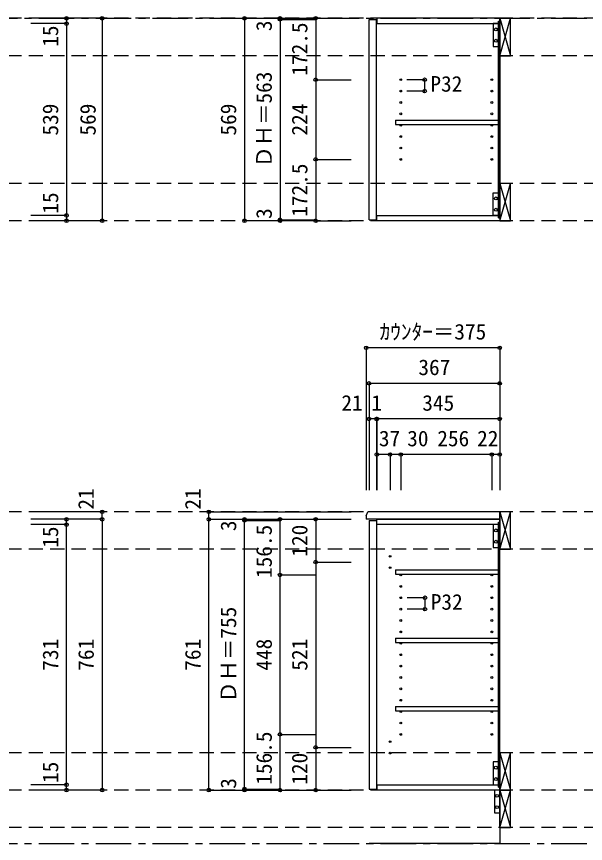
# Model space of a CAD drawing. Units: millimetres at full size, sheet at 1:20. Extents: x -3893 to 3907, y -2871 to 2783.
# Drawn here: x 710 to 2308, y -1607 to 717 of the extents above; entities that cross this region are included whole.
import ezdxf
from ezdxf.enums import TextEntityAlignment as Align

# ---------------------------------------------------------------- set-up
doc = ezdxf.new("R2010")
doc.units = ezdxf.units.MM
doc.header["$LTSCALE"] = 20
doc.header["$PDMODE"] = 32
doc.header["$PDSIZE"] = 10
doc.linetypes.add('CHAIN1', pattern=[8, 5, -1, 1, -1])
doc.linetypes.add('DASHED2', pattern=[3, 2, -1])
for name, color, linetype in [('0-1_本体', 2, 'Continuous'), ('0-2_扉', 2, 'Continuous'), ('0-3_扉仕上', 7, 'CHAIN1'), ('0-4_棚', 3, 'Continuous'), ('0-5_ダボ', 7, 'Continuous'), ('0-6_桟木', 3, 'Continuous'), ('0-A_文字', 7, 'Continuous'), ('0-B_寸法', 7, 'Continuous')]:
    doc.layers.add(name, color=color, linetype=linetype)
doc.styles.add('ＭＳ ゴシック', font='')
doc.styles.get('ＭＳ ゴシック').set_extended_font_data('MS Gothic')

msp = doc.modelspace()

# ---------------------------------------------------------------- linework, layer by layer
at = {"layer": '0-1_本体'}
for p, q in [((1722.52, 697.33), (2064.52, 697.33)), ((2064.52, 704.33), (2067.52, 704.33)), ((2064.52, 151.33), (2064.52, 704.33)), ((2066.02, 151.33), (2066.02, 704.33)), ((2067.52, 704.33), (2067.52, 712.33)), ((2067.52, 701.83), (2067.52, 709.83)), ((2064.52, 151.33), (2067.52, 151.33)), ((2067.52, 154.33), (2067.52, 146.33)), ((1722.52, -695.67), (2067.52, -695.67)), ((2064.52, -1448.67), (2064.52, -703.67)), ((2064.52, -703.67), (2067.52, -703.67)), ((2066.02, -1448.67), (2066.02, -703.67)), ((1722.52, -1441.67), (1722.52, -1456.67)), ((1722.52, -1441.67), (2064.52, -1441.67)), ((2067.52, -1456.67), (1722.52, -1456.67)), ((2064.52, -1448.67), (2067.52, -1448.67)), ((2067.52, -1553.67), (2067.52, -1561.67))]:
    msp.add_line(p, q, dxfattribs=at)
at = {"layer": '0-1_本体', "color": 7}
for p, q in [((2067.52, 707.33), (2067.52, 143.33)), ((2067.52, -1456.67), (2067.52, -695.67))]:
    msp.add_line(p, q, dxfattribs=at)
at = {"layer": '0-1_本体'}
for points in [[(2067.52, 712.33), (1722.52, 712.33), (1722.52, 697.33)], [(2067.52, 143.33), (1722.52, 143.33), (1722.52, 158.33), (2064.52, 158.33)], [(2064.52, -710.67), (1722.52, -710.67), (1722.52, -695.67)]]:
    msp.add_lwpolyline(points, dxfattribs=at)
at = {"layer": '0-2_扉'}
for p, q in [((1700.52, 709.33), (1721.52, 709.33)), ((1700.52, 146.33), (1700.52, 709.33)), ((1721.52, 146.33), (1721.52, 709.33)), ((1700.52, 146.33), (1721.52, 146.33)), ((1700.52, -698.67), (1700.52, -1453.67)), ((1700.52, -698.67), (1721.52, -698.67)), ((1721.52, -698.67), (1721.52, -1453.67)), ((1700.52, -1453.67), (1721.52, -1453.67))]:
    msp.add_line(p, q, dxfattribs=at)
at = {"layer": '0-3_扉仕上', "linetype": 'Continuous'}
for p, q in [((2067.52, -1456.67), (2067.52, -1606.67)), ((2067.52, -1606.67), (1700.52, -1606.67))]:
    msp.add_line(p, q, dxfattribs=at)
at = {"layer": '0-4_棚', "color": 2}
for p, q in [((1774.52, 426.33), (1774.52, 414.33)), ((1774.52, 426.33), (2064.52, 426.33)), ((1774.52, 414.33), (2064.52, 414.33)), ((1774.52, -837.69), (2064.52, -837.69)), ((2064.52, -837.69), (2064.52, -849.69)), ((1774.52, -1029.69), (2064.52, -1029.69)), ((2064.52, -1029.69), (2064.52, -1041.69)), ((1774.52, -1221.69), (1774.52, -1233.69)), ((1774.52, -1221.69), (2064.52, -1221.69)), ((2064.52, -1221.69), (2064.52, -1233.69)), ((1774.52, -1233.69), (2064.52, -1233.69))]:
    msp.add_line(p, q, dxfattribs=at)
at = {"layer": '0-4_棚', "color": 7}
for p, q in [((1692.52, -685.67), (1696.72, -674.67)), ((1692.52, -685.67), (1692.52, -695.67)), ((2067.52, -695.67), (1692.52, -695.67)), ((2067.52, -674.67), (1696.72, -674.67)), ((2067.52, -706.67), (2067.52, -674.67))]:
    msp.add_line(p, q, dxfattribs=at)
at = {"layer": '0-4_棚', "color": 2}
for points in [[(1774.52, -837.69), (1774.52, -849.69), (2064.52, -849.69)], [(1774.52, -1029.69), (1774.52, -1041.69), (2064.52, -1041.69)]]:
    msp.add_lwpolyline(points, dxfattribs=at)
at = {"layer": '0-5_ダボ'}
for centre in [(1789.52, 539.83), (2045.52, 539.83), (1789.52, 507.83), (2045.52, 507.83), (1789.52, 475.83), (2045.52, 475.83), (1789.52, 443.83), (2045.52, 443.83), (1789.52, 411.83), (2045.52, 411.83), (1789.52, 379.83), (2045.52, 379.83), (1789.52, 347.83), (2045.52, 347.83), (1789.52, 315.83), (2045.52, 315.83), (1759.52, -799.67), (1759.52, -831.67), (1789.52, -852.19), (2045.52, -852.19), (1789.52, -884.19), (2045.52, -884.19), (1789.52, -916.19), (2045.52, -916.19), (1789.52, -948.19), (2045.52, -948.19), (1789.52, -980.19), (2045.52, -980.19), (1789.52, -1012.19), (2045.52, -1012.19), (1789.52, -1044.19), (2045.52, -1044.19), (1789.52, -1076.19), (2045.52, -1076.19), (1789.52, -1108.19), (2045.52, -1108.19), (1789.52, -1140.19), (2045.52, -1140.19), (1789.52, -1172.19), (2045.52, -1172.19), (1789.52, -1204.19), (2045.52, -1204.19), (1789.52, -1236.19), (2045.52, -1236.19), (1789.52, -1268.19), (2045.52, -1268.19), (1789.52, -1300.19), (2045.52, -1300.19), (1759.52, -1320.67), (1759.52, -1352.67)]:
    msp.add_circle(centre, 2.5, dxfattribs=at)
at = {"layer": '0-6_桟木'}
for p, q in [((2064.52, 633.33), (2064.52, 697.33)), ((2067.52, 712.33), (2067.52, 607.33)), ((2097.52, 712.33), (2067.52, 712.33)), ((2097.52, 607.33), (2097.52, 712.33)), ((2067.52, 607.33), (2097.52, 607.33)), ((2067.52, 248.33), (2067.52, 143.33)), ((2097.52, 248.33), (2067.52, 248.33)), ((2097.52, 143.33), (2097.52, 248.33)), ((2064.52, 222.33), (2064.52, 158.33)), ((2067.52, 143.33), (2097.52, 143.33)), ((2067.52, -674.67), (2067.52, -779.67)), ((2097.52, -674.67), (2067.52, -674.67)), ((2067.52, -1351.67), (2067.52, -1456.67)), ((2097.52, -1351.67), (2067.52, -1351.67)), ((2067.52, -1456.67), (2052.52, -1456.67)), ((2067.52, -1561.67), (2067.52, -1456.67))]:
    msp.add_line(p, q, dxfattribs=at)
at = {"layer": '0-6_桟木', "color": 7}
for p, q in [((2067.52, 607.33), (2097.52, 712.33)), ((2067.52, 712.33), (2097.52, 607.33)), ((2067.52, 712.33), (2097.52, 607.33)), ((2067.52, 607.33), (2097.52, 712.33)), ((2067.52, 143.33), (2097.52, 248.33)), ((2067.52, 248.33), (2097.52, 143.33)), ((2067.52, 248.33), (2097.52, 143.33)), ((2067.52, 143.33), (2097.52, 248.33)), ((2067.52, -779.67), (2097.52, -674.67)), ((2067.52, -674.67), (2097.52, -779.67)), ((2067.52, -1456.67), (2097.52, -1351.67)), ((2067.52, -1351.67), (2097.52, -1456.67)), ((2067.52, -1561.67), (2097.52, -1456.67)), ((2067.52, -1456.67), (2097.52, -1561.67))]:
    msp.add_line(p, q, dxfattribs=at)
at = {"layer": '0-6_桟木'}
for points in [[(2064.52, 697.33), (2049.52, 697.33), (2049.52, 633.33), (2064.52, 633.33)], [(2067.52, 143.33), (2097.52, 143.33), (2097.52, 248.33)], [(2097.52, 248.33), (2067.52, 248.33), (2067.52, 143.33)], [(2064.52, 158.33), (2049.52, 158.33), (2049.52, 222.33), (2064.52, 222.33)], [(2067.52, -779.67), (2097.52, -779.67), (2097.52, -674.67)], [(2067.52, -1456.67), (2097.52, -1456.67), (2097.52, -1351.67)], [(2052.52, -1456.67), (2052.52, -1520.67), (2067.52, -1520.67)], [(2067.52, -1561.67), (2097.52, -1561.67), (2097.52, -1456.67)]]:
    msp.add_lwpolyline(points, dxfattribs=at)
for points in [[(2097.52, 607.33), (2097.52, 712.33), (2067.52, 712.33), (2067.52, 607.33)], [(2064.52, -774.67), (2064.52, -710.67), (2049.52, -710.67), (2049.52, -774.67)], [(2064.52, -1441.67), (2064.52, -1377.67), (2049.52, -1377.67), (2049.52, -1441.67)]]:
    msp.add_lwpolyline(points, close=True, dxfattribs=at)
at = {"layer": '0-6_桟木', "color": 7}
for centre in [(2057.02, 681.33), (2057.02, 649.33), (2057.02, 206.33), (2057.02, 174.33), (2057.02, -726.67), (2057.02, -758.67), (2057.02, -1393.67), (2057.02, -1425.67), (2060.02, -1472.67), (2060.02, -1504.67)]:
    msp.add_circle(centre, 4, dxfattribs=at)
at = {"layer": '0-A_文字', "linetype": 'CHAIN1'}
for p, q in [((-3387.48, 712.33), (3184.52, 712.33)), ((-3387.48, -1606.67), (3184.52, -1606.67))]:
    msp.add_line(p, q, dxfattribs=at)
at = {"layer": '0-B_寸法', "color": 4, "linetype": 'DASHED2'}
for p, q in [((3184.52, 712.33), (-3387.48, 712.33)), ((3184.52, 607.33), (-3387.48, 607.33)), ((3184.52, 248.33), (-3387.48, 248.33)), ((3184.52, 143.33), (-3387.48, 143.33)), ((3184.52, -674.67), (-3394.09, -674.67)), ((3184.52, -779.67), (-3394.09, -779.67)), ((3184.52, -1351.67), (-3387.48, -1351.67)), ((3184.52, -1456.67), (-3387.48, -1456.67)), ((3184.52, -1561.67), (-3387.48, -1561.67))]:
    msp.add_line(p, q, dxfattribs=at)
at = {"layer": '0-B_寸法', "color": 4}
for p, q in [((950.52, 712.33), (750.52, 712.33)), ((850.52, 697.33), (750.52, 697.33)), ((850.52, 712.33), (850.52, 143.33)), ((950.52, 712.33), (950.52, 143.33)), ((1350.52, 712.33), (1550.52, 712.33)), ((1350.52, 712.33), (1350.52, 143.33)), ((1450.52, 712.33), (1450.52, 143.33)), ((1450.52, 709.33), (1550.52, 709.33)), ((1550.52, 712.33), (1550.52, 539.83)), ((1550.52, 712.33), (1650.52, 712.33)), ((1550.52, 539.83), (1650.52, 539.83)), ((1550.52, 539.83), (1550.52, 315.83)), ((1856.52, 539.83), (1806.52, 539.83)), ((1856.52, 539.83), (1856.52, 507.83)), ((1856.52, 507.83), (1806.52, 507.83)), ((1550.52, 315.83), (1650.52, 315.83)), ((1550.52, 315.83), (1550.52, 143.33)), ((850.52, 158.33), (750.52, 158.33)), ((850.52, 143.33), (750.52, 143.33)), ((950.52, 143.33), (750.52, 143.33)), ((1550.52, 143.33), (1350.52, 143.33)), ((1450.52, 146.33), (1550.52, 146.33)), ((1550.52, 143.33), (1650.52, 143.33)), ((1692.52, -213.67), (1692.52, -613.67)), ((2067.52, -213.67), (1692.52, -213.67)), ((2067.52, -213.67), (2067.52, -613.67)), ((2067.52, -313.67), (1700.52, -313.67)), ((1700.52, -313.67), (1700.52, -413.67)), ((1721.52, -413.67), (1700.52, -413.67)), ((1700.52, -413.67), (1700.52, -613.67)), ((1721.52, -413.67), (1721.52, -613.67)), ((1722.52, -413.67), (1721.52, -413.67)), ((1721.52, -413.67), (1721.52, -613.67)), ((2067.52, -413.67), (1722.52, -413.67)), ((1722.52, -413.67), (1722.52, -513.67)), ((2067.52, -413.67), (2067.52, -513.67)), ((1759.52, -513.67), (1722.52, -513.67)), ((1722.52, -513.67), (1722.52, -613.67)), ((1789.52, -513.67), (1759.52, -513.67)), ((1759.52, -513.67), (1759.52, -613.67)), ((1789.52, -513.67), (1789.52, -613.67)), ((2045.52, -513.67), (1789.52, -513.67)), ((2067.52, -513.67), (2045.52, -513.67)), ((2045.52, -513.67), (2045.52, -613.67)), ((2067.52, -513.67), (2067.52, -613.67)), ((950.52, -674.67), (750.52, -674.67)), ((950.52, -695.67), (750.52, -695.67)), ((850.52, -710.67), (850.52, -695.67)), ((950.52, -695.67), (950.52, -674.67)), ((950.52, -695.67), (950.52, -1456.67)), ((1250.52, -695.67), (1250.52, -674.67)), ((1250.52, -674.67), (1650.52, -674.67)), ((1250.52, -695.67), (1650.52, -695.67)), ((1350.52, -695.67), (1450.52, -695.67)), ((1350.52, -695.67), (1450.52, -695.67)), ((1450.52, -695.67), (1550.52, -695.67)), ((1450.52, -852.17), (1450.52, -695.67)), ((1550.52, -695.67), (1650.52, -695.67)), ((1550.52, -695.67), (1550.52, -815.67)), ((850.52, -710.67), (750.52, -710.67)), ((850.52, -1441.67), (850.52, -710.67)), ((1350.52, -698.67), (1450.52, -698.67)), ((1550.52, -815.67), (1550.52, -1336.67)), ((1550.52, -815.67), (1650.52, -815.67)), ((1450.52, -852.17), (1550.52, -852.17)), ((1450.52, -1300.17), (1450.52, -852.17)), ((1857.52, -916.17), (1807.52, -916.17)), ((1450.52, -1300.17), (1550.52, -1300.17)), ((1450.52, -1456.67), (1450.52, -1300.17)), ((1550.52, -1336.67), (1550.52, -1456.67)), ((1550.52, -1336.67), (1650.52, -1336.67)), ((850.52, -1441.67), (750.52, -1441.67)), ((850.52, -1456.67), (750.52, -1456.67)), ((850.52, -1456.67), (850.52, -1441.67)), ((950.52, -1456.67), (850.52, -1456.67)), ((1250.52, -1456.67), (1350.52, -1456.67)), ((1350.52, -1453.67), (1450.52, -1453.67)), ((1350.52, -1456.67), (1350.52, -1453.67)), ((1350.52, -1456.67), (1450.52, -1456.67)), ((1350.52, -1456.67), (1450.52, -1456.67)), ((1450.52, -1456.67), (1550.52, -1456.67)), ((1550.52, -1456.67), (1650.52, -1456.67))]:
    msp.add_line(p, q, dxfattribs=at)
at = {"layer": '0-B_寸法', "color": 3}
msp.add_line((2067.52, -1456.67), (2097.52, -1456.67), dxfattribs=at)
at = {"layer": '0-B_寸法', "color": 4}
for points in [[(1250.52, -1456.67), (1250.52, -695.67), (1350.52, -695.67)], [(1350.52, -1453.67), (1350.52, -698.67), (1350.52, -695.67)], [(1857.52, -916.17), (1857.52, -948.17), (1807.52, -948.17)]]:
    msp.add_lwpolyline(points, dxfattribs=at)
at = {"layer": '0-B_寸法'}
for p in [(850.52, 712.33), (850.52, 697.33), (950.52, 712.33), (1350.52, 712.33), (1450.52, 712.33), (1450.52, 709.33), (1550.52, 712.33), (1550.52, 539.83), (1856.52, 539.83), (1856.52, 507.83), (1550.52, 315.83), (850.52, 158.33), (850.52, 143.33), (950.52, 143.33), (1350.52, 143.33), (1450.52, 146.33), (1450.52, 143.33), (1550.52, 143.33), (1692.52, -213.67), (2067.52, -213.67), (1700.52, -313.67), (2067.52, -313.67), (1700.52, -413.67), (1721.52, -413.67), (1721.52, -413.67), (1722.52, -413.67), (2067.52, -413.67), (1722.52, -513.67), (1759.52, -513.67), (1789.52, -513.67), (2045.52, -513.67), (2067.52, -513.67), (950.52, -674.67), (1250.52, -674.67), (850.52, -695.67), (950.52, -695.67), (1250.52, -695.67), (1250.52, -695.67), (1350.52, -695.67), (1350.52, -698.67), (1450.52, -695.67), (1550.52, -695.67), (850.52, -710.67), (1550.52, -815.67), (1450.52, -852.17), (1857.52, -916.17), (1857.52, -948.17), (1450.52, -1300.17), (1550.52, -1336.67), (850.52, -1441.67), (850.52, -1456.67), (950.52, -1456.67), (1250.52, -1456.67), (1350.52, -1453.67), (1350.52, -1456.67), (1450.52, -1456.67), (1550.52, -1456.67)]:
    msp.add_point(p, dxfattribs=at)

# ---------------------------------------------------------------- texts
at = {"layer": '0-B_寸法', "style": 'ＭＳ ゴシック'}
for s, p in [('3', (1440.52, 676.27)), ('15', (840.52, 632.33)), ('172.5', (1540.52, 551.08)), ('ＤＨ＝563', (1440.52, 292.83)), ('539', (840.52, 382.83)), ('569', (945.73, 382.83)), ('569', (1340.52, 382.83)), ('224', (1540.52, 382.83)), ('172.5', (1540.52, 154.58)), ('15', (840.52, 163.33)), ('3', (1440.52, 148.66)), ('21', (940.52, -668.47)), ('21', (1240.52, -668.47)), ('15', (840.52, -775.67)), ('3', (1340.52, -728.92)), ('156.5', (1440.52, -860.67)), ('120', (1540.52, -800.67)), ('ＤＨ＝755', (1340.52, -1211.17)), ('731', (840.52, -1121.17)), ('761', (940.52, -1121.17)), ('761', (1240.52, -1121.17)), ('448', (1440.52, -1121.17)), ('521', (1540.52, -1121.17)), ('156.5', (1440.52, -1441.67)), ('120', (1540.52, -1441.67)), ('15', (840.52, -1436.67)), ('3', (1340.52, -1452.94))]:
    msp.add_text(s, height=43.99, rotation=90, dxfattribs=at).set_placement(p, align=Align.BOTTOM_LEFT)
for s, p in [('P32', (1872.77, 492.98)), ('ｶｳﾝﾀｰ＝375', (1730.02, -203.67)), ('367', (1839.02, -303.67)), ('21', (1622.89, -403.67)), ('1', (1707.02, -403.67)), ('345', (1850.02, -403.67)), ('37', (1728.14, -503.67)), ('30', (1807.67, -503.67)), ('256', (1892.09, -503.67)), ('22', (2004.06, -503.67)), ('P32', (1873.77, -963.02))]:
    msp.add_text(s, height=43.99, dxfattribs=at).set_placement(p, align=Align.BOTTOM_LEFT)

doc.saveas('drawing.dxf')
